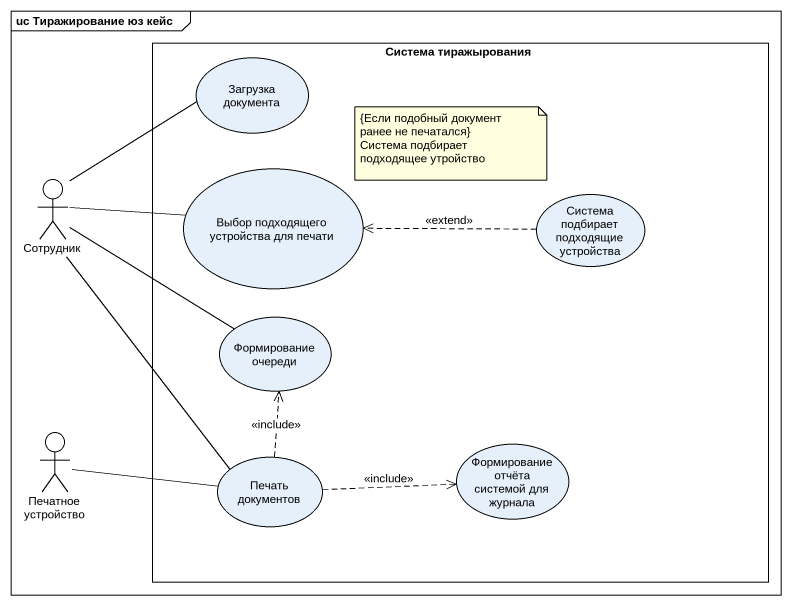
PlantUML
@startuml
mainframe uc Тиражирование юз кейс
rectangle "Система тиражырования" as Система_тиражырования {
  usecase "Загрузка документа" as Загрузка_документа
  usecase "Выбор подходящего устройства для печати" as Выбор_подходящего
  usecase "Система подбирает подходящие устройства" as Система_подбирает
  usecase "Формирование очереди" as Формирование_очереди
  usecase "Формирование отчёта системой для журнала" as Формирование_отчёта
  usecase "Печать документов" as Печать_документов
}
actor Сотрудник
actor "Печатное устройство" as Печатное_устройство
Сотрудник -up- Загрузка_документа
Сотрудник -right- Выбор_подходящего
Сотрудник -right- Формирование_очереди
Сотрудник -- Печать_документов
Система_подбирает .left.> Выбор_подходящего : <<extend>>
Печатное_устройство -right- Печать_документов
Печать_документов .up.> Формирование_очереди : <<include>>
Печать_документов .right.> Формирование_отчёта : <<include>>
note as N1
  {Если подобный документ ранее не печатался}
  Система подбирает подходящее утройство
end note
@enduml
